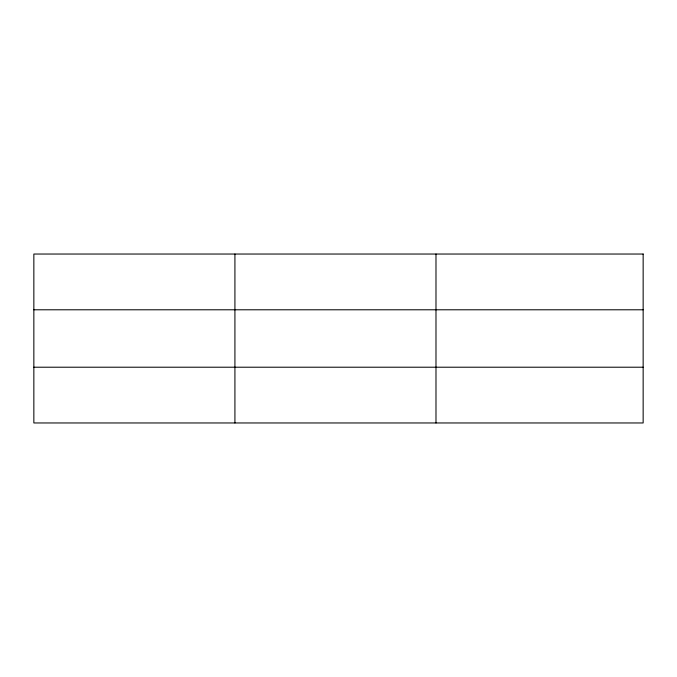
<?xml version="1.0" encoding="UTF-8"?>
<svg xmlns="http://www.w3.org/2000/svg" width="677" height="677" viewBox="0 0 677 677"><rect width="100%" height="100%" fill="white"/><g stroke="black" fill="none" stroke-linecap="round" stroke-linejoin="round"><path stroke-width="1.02" d="M234.919 254.036L234.919 422.964M435.988 254.036L435.988 422.964M33.85 309.787L643.15 309.787M33.85 367.213L643.15 367.213M643.15 254.036L643.15 422.964L33.85 422.964L33.85 254.036L643.15 254.036"/></g></svg>
